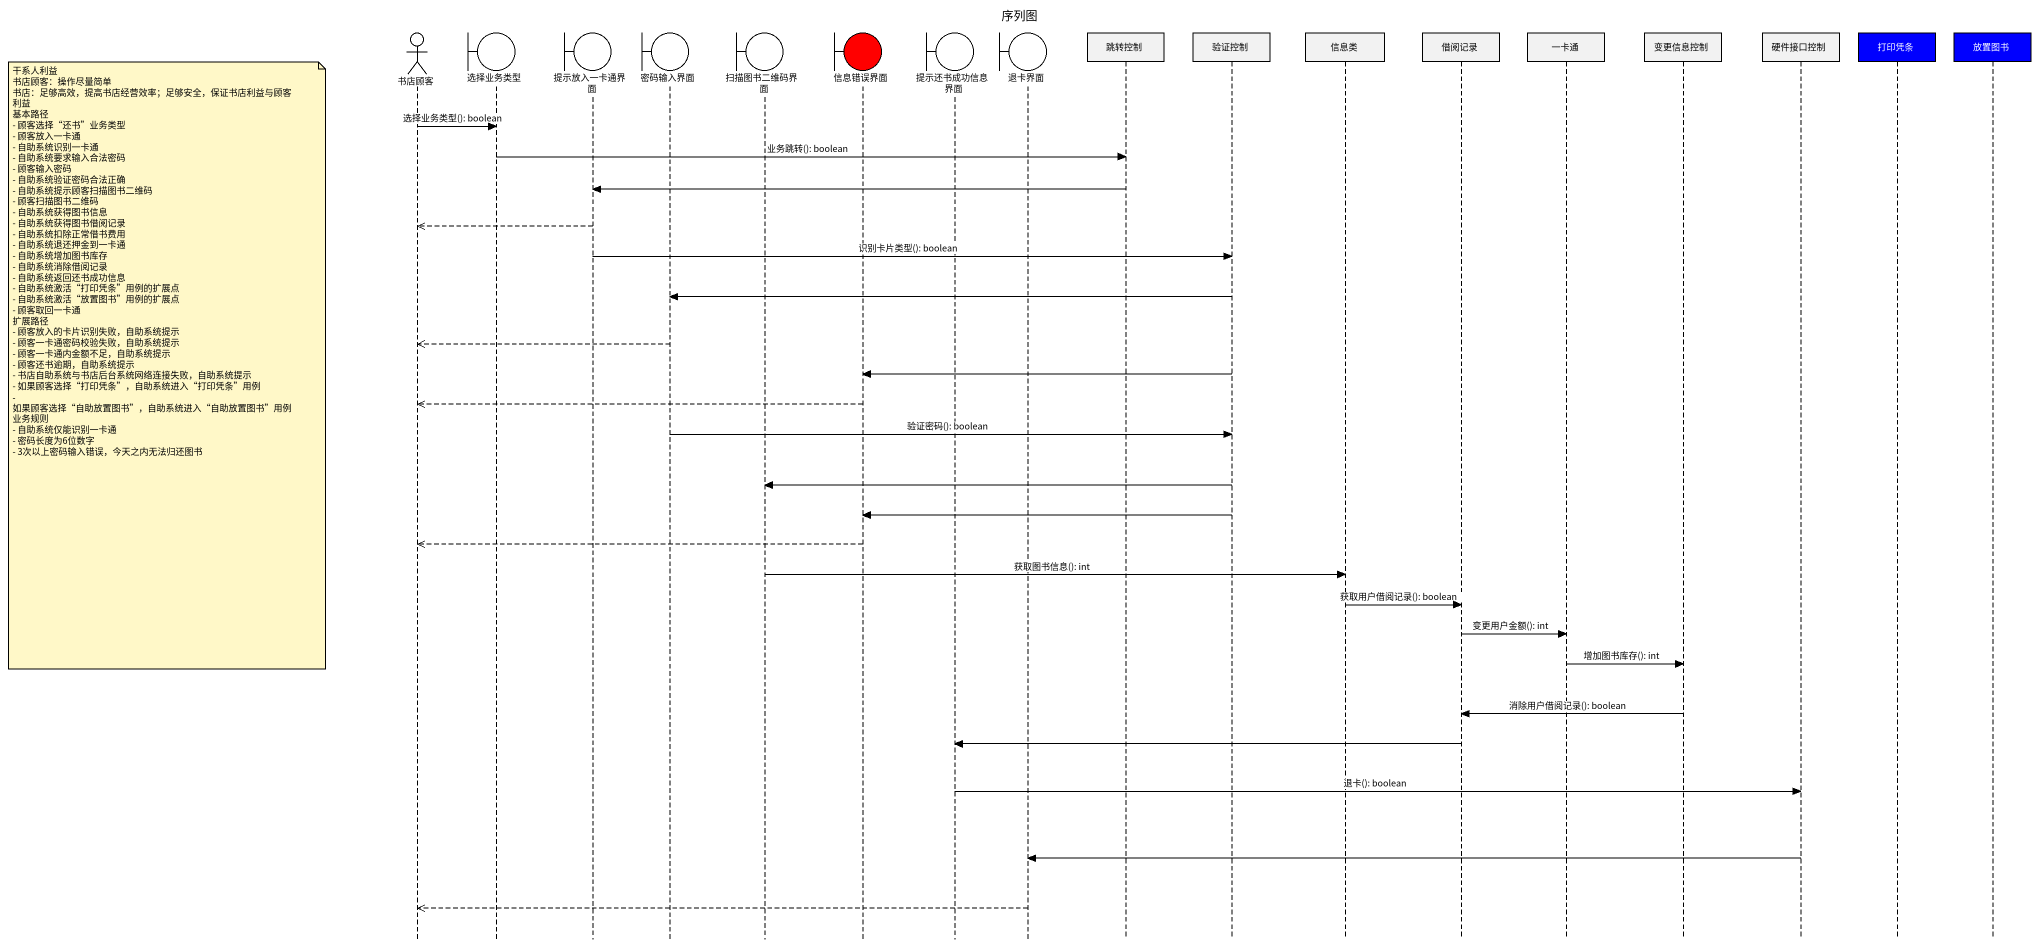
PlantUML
@startuml
title 序列图
hide footbox
actor 书店顾客
boundary 选择业务类型
boundary 提示放入一卡通界面
boundary 密码输入界面
boundary 扫描图书二维码界面
boundary 信息错误界面 #FF0000
boundary 提示还书成功信息界面
boundary 退卡界面
participant 跳转控制
participant 验证控制
participant 信息类
participant 借阅记录
participant 一卡通
participant 变更信息控制
participant 硬件接口控制
participant 打印凭条 #0000FF
participant 放置图书 #0000FF

书店顾客 -> 选择业务类型 : 选择业务类型(): boolean
选择业务类型 -> 跳转控制 : 业务跳转(): boolean
跳转控制 -> 提示放入一卡通界面
提示放入一卡通界面 -->> 书店顾客
提示放入一卡通界面 -> 验证控制 : 识别卡片类型(): boolean
验证控制 -> 密码输入界面
密码输入界面 -->> 书店顾客
note left of 书店顾客
  干系人利益
  书店顾客：操作尽量简单
  书店：足够高效，提高书店经营效率；足够安全，保证书店利益与顾客利益
  基本路径
  - 顾客选择“还书”业务类型
  - 顾客放入一卡通
  - 自助系统识别一卡通
  - 自助系统要求输入合法密码
  - 顾客输入密码
  - 自助系统验证密码合法正确
  - 自助系统提示顾客扫描图书二维码
  - 顾客扫描图书二维码
  - 自助系统获得图书信息
  - 自助系统获得图书借阅记录
  - 自助系统扣除正常借书费用
  - 自助系统退还押金到一卡通
  - 自助系统增加图书库存
  - 自助系统消除借阅记录
  - 自助系统返回还书成功信息
  - 自助系统激活“打印凭条”用例的扩展点
  - 自助系统激活“放置图书”用例的扩展点
  - 顾客取回一卡通
  扩展路径
  - 顾客放入的卡片识别失败，自助系统提示
  - 顾客一卡通密码校验失败，自助系统提示
  - 顾客一卡通内金额不足，自助系统提示
  - 顾客还书逾期，自助系统提示
  - 书店自助系统与书店后台系统网络连接失败，自助系统提示
  - 如果顾客选择“打印凭条”，自助系统进入“打印凭条”用例
  - 如果顾客选择“自助放置图书”，自助系统进入“自助放置图书”用例
  业务规则
  - 自助系统仅能识别一卡通
  - 密码长度为6位数字
  - 3次以上密码输入错误，今天之内无法归还图书
end note
验证控制 -> 信息错误界面
信息错误界面 -->> 书店顾客
密码输入界面 -> 验证控制 : 验证密码(): boolean
验证控制 -> 扫描图书二维码界面
验证控制 -> 信息错误界面
信息错误界面 -->> 书店顾客
扫描图书二维码界面 -> 信息类 : 获取图书信息(): int
信息类 -> 借阅记录 : 获取用户借阅记录(): boolean
借阅记录 -> 一卡通 : 变更用户金额(): int
一卡通 -> 变更信息控制 : 增加图书库存(): int
变更信息控制 -> 借阅记录 : 消除用户借阅记录(): boolean
借阅记录 -> 提示还书成功信息界面
提示还书成功信息界面 -> 硬件接口控制 : 退卡(): boolean
硬件接口控制 -> 退卡界面
退卡界面 -->> 书店顾客
@enduml
